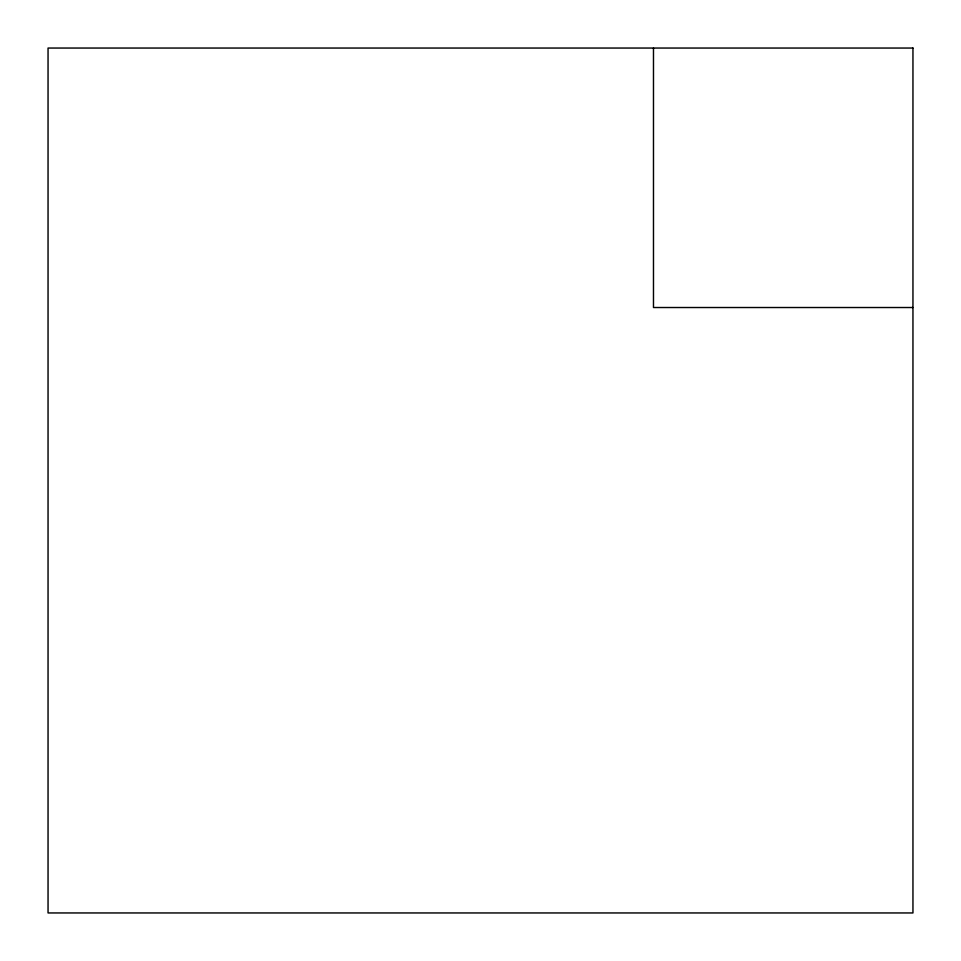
<?xml version="1.0" encoding="UTF-8"?>
<svg xmlns="http://www.w3.org/2000/svg" width="961" height="961" viewBox="0 0 961 961"><rect width="100%" height="100%" fill="white"/><g stroke="black" fill="none" stroke-linecap="round" stroke-linejoin="round"><path stroke-width="1.44" d="M912.95 307.52L653.48 307.52L653.48 48.05M912.95 48.05L48.05 48.05L48.05 912.95L912.95 912.95L912.95 48.05"/></g></svg>
